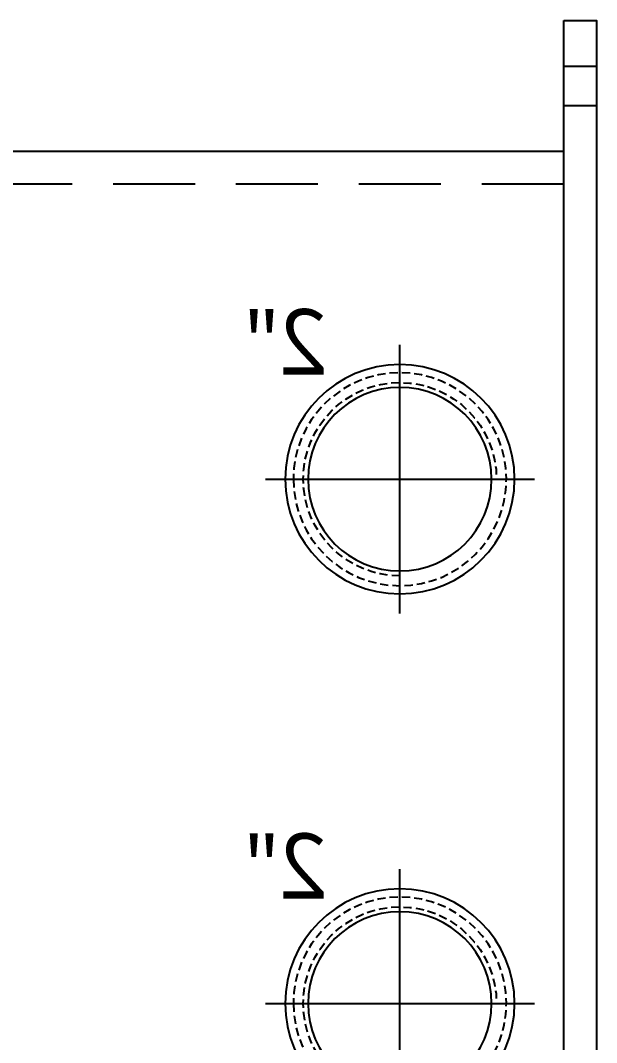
# Model space of a CAD drawing. Extents: x -3080 to 28500, y -1326 to 31609.
# Drawn here: x 6740.16 to 6757.74, y 26448.09 to 26479.29 of the extents above; entities that cross this region are included whole.
import ezdxf

# ---------------------------------------------------------------- set-up
doc = ezdxf.new("R2010")
doc.units = 0
doc.header["$LTSCALE"] = 100
doc.linetypes.add('188K-SM-07-F10-MECH-CR PIPE-Y2257103$0$AP8P1-SM-08-F50-001-A(G)-CDS - 複製$0$ACAD_ISO04W100', pattern=[30, 24, -3, 0, -3])
doc.linetypes.add('188K-SM-07-F10-MECH-CR PIPE-Y2257103$0$AP8P1-SM-08-F50-001-A(G)-CDS - 複製$0$HIDDEN', pattern=[0.375, 0.25, -0.125])
for name, color, linetype in [('0-xref', 8, 'Continuous'), ('188K-SM-07-F10-MECH-CR PIPE-Y2257103$0$AP6B-SM-08-FNN-340-A(13)_Ver1$0$18P2-SM-08-FNN-320-A(5)-20190426-JEN$0$18P2-SM-08-FNN-320-A(5)-20190318-JEN$0$SM-08-FNN-300-A(5)-JEN$0$15P6-SM-08-FNN-320-A(10)-UIS-TCM$0$15P6-SM-08-FNN-00-(@10)170308-MIC$0$0-CDS', 140, 'Continuous'), ('188K-SM-07-F10-MECH-CR PIPE-Y2257103$0$AP8P1-SM-08-F50-001-A(G)-CDS - 複製$0$中心', 2, '188K-SM-07-F10-MECH-CR PIPE-Y2257103$0$AP8P1-SM-08-F50-001-A(G)-CDS - 複製$0$ACAD_ISO04W100'), ('188K-SM-07-F10-MECH-CR PIPE-Y2257103$0$AP8P1-SM-08-F50-001-A(G)-CDS - 複製$0$虛線', 4, '188K-SM-07-F10-MECH-CR PIPE-Y2257103$0$AP8P1-SM-08-F50-001-A(G)-CDS - 複製$0$HIDDEN')]:
    doc.layers.add(name, color=color, linetype=linetype)
doc.styles.add('188K-SM-07-F10-MECH-CR PIPE-Y2257103$0$AP8P1-SM-08-F50-001-A(G)-CDS - 複製$0$C1', font='')
doc.styles.get('188K-SM-07-F10-MECH-CR PIPE-Y2257103$0$AP8P1-SM-08-F50-001-A(G)-CDS - 複製$0$C1').set_extended_font_data('PMingLiU')

# ---------------------------------------------------------------- blocks, each defined once
blk = doc.blocks.new('188K-SM-07-F10-MECH-CR PIPE-Y2257103$0$AP8P1-SM-08-F50-001-A(G)-CDS - 複製$0$A$C98fcc64a')
at = {"color": 0}
for radius in [35, 28]:
    blk.add_circle((0, 0), radius, dxfattribs=at)
at = {"layer": '188K-SM-07-F10-MECH-CR PIPE-Y2257103$0$AP8P1-SM-08-F50-001-A(G)-CDS - 複製$0$中心', "ltscale": 0.3}
for p, q in [((0, -41.03), (0, 41.03)), ((41.03, 0), (-41.03, 0))]:
    blk.add_line(p, q, dxfattribs=at)
at = {"layer": '188K-SM-07-F10-MECH-CR PIPE-Y2257103$0$AP8P1-SM-08-F50-001-A(G)-CDS - 複製$0$虛線', "ltscale": 0.1}
blk.add_circle((0, 0), 32.5, dxfattribs=at)
blk.add_arc((0, 0), 29.5, 270, 180, dxfattribs=at)
at = {"insert": (21.97, 51.95), "char_height": 20, "width": 68.8554, "attachment_point": 1, "style": '188K-SM-07-F10-MECH-CR PIPE-Y2257103$0$AP8P1-SM-08-F50-001-A(G)-CDS - 複製$0$C1'}
blk.add_mtext('\\A1;{\\fMicrosoft JhengHei|b0|i0|c136|p34;\\C6;2"}', dxfattribs=at)
blk = doc.blocks.new('188K-SM-07-F10-MECH-CR PIPE-Y2257103$0$AP8P1-SM-08-F50-001-A(G)-CDS - 複製$0$A$Cf9f49380')
blk.add_line((10, -40), (342, -40))
blk.add_lwpolyline([(10, 0), (0, 0), (0, -440), (10, -440)], close=True)
at = {"layer": '188K-SM-07-F10-MECH-CR PIPE-Y2257103$0$AP8P1-SM-08-F50-001-A(G)-CDS - 複製$0$虛線'}
for p, q in [((10, -14), (0, -14)), ((10, -26), (0, -26)), ((10, -50), (332, -50))]:
    blk.add_line(p, q, dxfattribs=at)
for p in [(60, -140), (60, -300)]:
    blk.add_blockref('188K-SM-07-F10-MECH-CR PIPE-Y2257103$0$AP8P1-SM-08-F50-001-A(G)-CDS - 複製$0$A$C98fcc64a', p)
blk = doc.blocks.new('188K-SM-07-F10-MECH-CR PIPE-Y2257103$0$CDS-CVD')
at = {"layer": '188K-SM-07-F10-MECH-CR PIPE-Y2257103$0$AP6B-SM-08-FNN-340-A(13)_Ver1$0$18P2-SM-08-FNN-320-A(5)-20190426-JEN$0$18P2-SM-08-FNN-320-A(5)-20190318-JEN$0$SM-08-FNN-300-A(5)-JEN$0$15P6-SM-08-FNN-320-A(10)-UIS-TCM$0$15P6-SM-08-FNN-00-(@10)170308-MIC$0$0-CDS', "ltscale": 0.1, "xscale": -0.1, "yscale": 0.1, "zscale": 0.1}
blk.add_blockref('188K-SM-07-F10-MECH-CR PIPE-Y2257103$0$AP8P1-SM-08-F50-001-A(G)-CDS - 複製$0$A$Cf9f49380', (6757.74, -72855.477), dxfattribs=at)
blk = doc.blocks.new('188K-SM-07-F10-MECH-CR PIPE-Y2257103')
blk.add_blockref('188K-SM-07-F10-MECH-CR PIPE-Y2257103$0$CDS-CVD', (0, 99334.763))

msp = doc.modelspace()

# ---------------------------------------------------------------- block references
at = {"layer": '0-xref'}
msp.add_blockref('188K-SM-07-F10-MECH-CR PIPE-Y2257103', (0, 0), dxfattribs=at)

doc.saveas('drawing.dxf')
